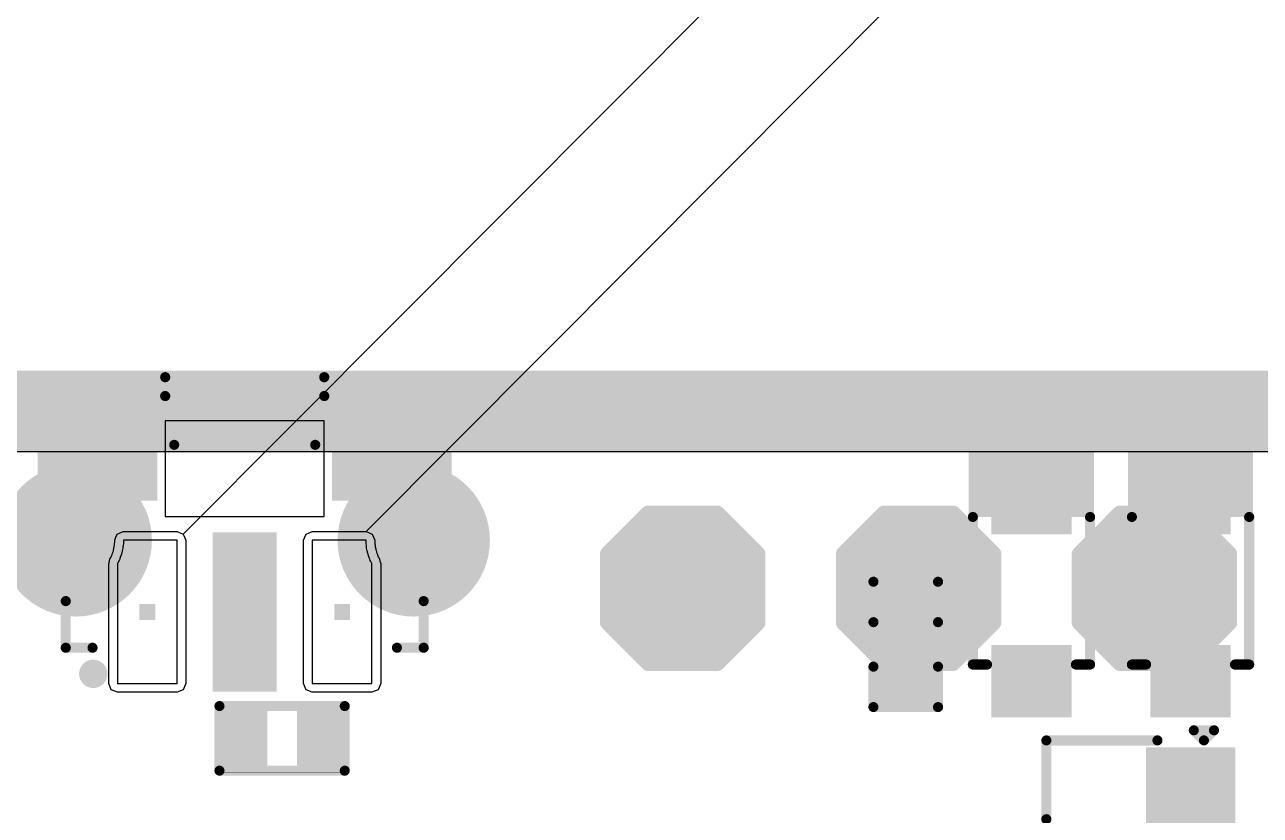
# Model space of a CAD drawing. Header units: inches. Extents: x -5 to 5450, y -4 to 5452.
# Drawn here: x 51.73 to 67.26, y 34.16 to 44.09 of the extents above; entities that cross this region are included whole.
import ezdxf

# ---------------------------------------------------------------- set-up
doc = ezdxf.new("R2010")
doc.units = ezdxf.units.IN
for name, color, linetype in [('Board_outline', 216, 'Continuous'), ('Bottom Layer', 5, 'Continuous'), ('Bottom Overlay', 54, 'Continuous'), ('Bottom Paste', 16, 'Continuous'), ('Bottom Solder', 6, 'Continuous'), ('Ground', 76, 'Continuous'), ('Keep-Out Layer', 6, 'Continuous'), ('Pad Holes', 156, 'Continuous'), ('Power', 16, 'Continuous'), ('Top Layer', 1, 'Continuous'), ('Top Overlay', 2, 'Continuous'), ('Top Paste', 8, 'Continuous'), ('Top Solder', 216, 'Continuous')]:
    doc.layers.add(name, color=color, linetype=linetype)

# ---------------------------------------------------------------- blocks, each defined once
blk = doc.blocks.new('TL3340AF160QG_B_20')
at = {"layer": 'Bottom Layer'}
for points in [[(-1.2, 0.525), (-2.5, 0.525), (-2.5, 1.425), (-1.2, 1.425)], [(1.2, 1.425), (2.5, 1.425), (2.5, 0.525), (1.2, 0.525)], [(-0.3, -0.075), (0.3, -0.075), (0.3, -1.875), (-0.3, -1.875)], [(-1.325, -0.875), (-1.125, -0.875), (-1.125, -1.075), (-1.325, -1.075)], [(-1.325, -0.875), (-1.125, -0.875), (-1.125, -1.075), (-1.325, -1.075)], [(1.125, -0.875), (1.325, -0.875), (1.325, -1.075), (1.125, -1.075)], [(1.125, -0.875), (1.325, -0.875), (1.325, -1.075), (1.125, -1.075)]]:
    blk.add_hatch(color=5, dxfattribs=at).paths.add_polyline_path(points)
at = {"layer": 'Bottom Paste'}
for points in [[(-1.2, 0.525), (-2.5, 0.525), (-2.5, 1.425), (-1.2, 1.425)], [(1.2, 1.425), (2.5, 1.425), (2.5, 0.525), (1.2, 0.525)], [(-0.3, -0.075), (0.3, -0.075), (0.3, -1.875), (-0.3, -1.875)]]:
    blk.add_hatch(color=16, dxfattribs=at).paths.add_polyline_path(points)
at = {"layer": 'Bottom Solder'}
for points in [[(-1.098, 0.423), (-2.602, 0.423), (-2.602, 1.527), (-1.098, 1.527)], [(1.098, 1.527), (2.602, 1.527), (2.602, 0.423), (1.098, 0.423)], [(-0.402, 0.027), (0.402, 0.027), (0.402, -1.977), (-0.402, -1.977)]]:
    blk.add_hatch(color=6, dxfattribs=at).paths.add_polyline_path(points)
h = blk.add_hatch(color=6, dxfattribs=at)
edge = h.paths.add_edge_path()
edge.add_arc((-2.125, -0.075), 0.102, 0, 360)
h = blk.add_hatch(color=6, dxfattribs=at)
edge = h.paths.add_edge_path()
edge.add_arc((2.125, -0.075), 0.102, 0, 360)
at = {"layer": 'Ground'}
h = blk.add_hatch(color=76, dxfattribs=at)
edge = h.paths.add_edge_path()
edge.add_arc((-2.125, -0.075), 0.958, 0, 360)
h = blk.add_hatch(color=76, dxfattribs=at)
edge = h.paths.add_edge_path()
edge.add_arc((2.125, -0.075), 0.958, 0, 360)
at = {"layer": 'Pad Holes'}
h = blk.add_hatch(color=7, dxfattribs=at)
edge = h.paths.add_edge_path()
edge.add_arc((-2.125, -0.075), 0.45, 0, 360)
h = blk.add_hatch(color=7, dxfattribs=at)
edge = h.paths.add_edge_path()
edge.add_arc((2.125, -0.075), 0.45, 0, 360)
at = {"layer": 'Power'}
h = blk.add_hatch(color=16, dxfattribs=at)
edge = h.paths.add_edge_path()
edge.add_arc((-2.125, -0.075), 0.958, 0, 360)
h = blk.add_hatch(color=16, dxfattribs=at)
edge = h.paths.add_edge_path()
edge.add_arc((2.125, -0.075), 0.958, 0, 360)
at = {"layer": 'Top Solder'}
h = blk.add_hatch(color=216, dxfattribs=at)
edge = h.paths.add_edge_path()
edge.add_arc((-2.125, -0.075), 0.102, 0, 360)
h = blk.add_hatch(color=216, dxfattribs=at)
edge = h.paths.add_edge_path()
edge.add_arc((2.125, -0.075), 0.102, 0, 360)
at = {"layer": 'Bottom Layer'}
for p, q in [((-1.53, -0.146), (-1.531, -0.155)), ((-1.529, -0.138), (-1.53, -0.146)), ((-1.53, -0.146), (-1.53, -0.146)), ((-1.526, -0.12), (-1.529, -0.138)), ((-1.525, -0.102), (-1.526, -0.12)), ((-0.85, -0.075), (-1.525, -0.075)), ((-1.525, -0.075), (-1.525, -0.084)), ((-1.525, -0.084), (-1.525, -0.102)), ((-0.85, -1.875), (-0.85, -0.075)), ((1.525, -0.075), (0.85, -0.075)), ((0.85, -0.075), (0.85, -1.875)), ((1.525, -0.084), (1.525, -0.075)), ((1.525, -0.102), (1.525, -0.084)), ((1.526, -0.12), (1.525, -0.102)), ((1.529, -0.138), (1.526, -0.12)), ((1.53, -0.146), (1.529, -0.138)), ((1.531, -0.155), (1.53, -0.146)), ((1.53, -0.146), (1.53, -0.146)), ((-1.572, -0.311), (-1.579, -0.327)), ((-1.569, -0.302), (-1.572, -0.311)), ((-1.565, -0.292), (-1.569, -0.302)), ((-1.557, -0.271), (-1.565, -0.292)), ((-1.551, -0.25), (-1.557, -0.271)), ((-1.545, -0.228), (-1.551, -0.25)), ((-1.543, -0.218), (-1.545, -0.228)), ((-1.54, -0.209), (-1.543, -0.218)), ((-1.536, -0.191), (-1.54, -0.209)), ((-1.533, -0.173), (-1.536, -0.191)), ((-1.531, -0.155), (-1.533, -0.173)), ((1.533, -0.173), (1.531, -0.155)), ((1.536, -0.191), (1.533, -0.173)), ((1.54, -0.209), (1.536, -0.191)), ((1.543, -0.218), (1.54, -0.209)), ((1.545, -0.228), (1.543, -0.218)), ((1.551, -0.25), (1.545, -0.228)), ((1.557, -0.271), (1.551, -0.25)), ((1.565, -0.292), (1.557, -0.271)), ((1.569, -0.302), (1.565, -0.292)), ((1.572, -0.311), (1.569, -0.302)), ((1.579, -0.327), (1.572, -0.311)), ((-1.595, -0.358), (-1.6, -0.365)), ((-1.6, -0.365), (-1.6, -0.375)), ((-1.6, -0.375), (-1.6, -1.875)), ((-1.587, -0.343), (-1.595, -0.358)), ((-1.579, -0.327), (-1.587, -0.343)), ((1.587, -0.343), (1.579, -0.327)), ((1.595, -0.358), (1.587, -0.343)), ((1.6, -0.365), (1.595, -0.358)), ((1.6, -0.375), (1.6, -0.365)), ((1.6, -1.875), (1.6, -0.375)), ((-1.6, -1.875), (-0.85, -1.875)), ((0.85, -1.875), (1.6, -1.875))]:
    blk.add_line(p, q, dxfattribs=at)
at = {"layer": 'Bottom Overlay'}
for points in [[(-1, 1.975, 0.127, 0.127, 0), (1, 1.975, 0.127, 0.127, 0)], [(-1, 1.738, 0.127, 0.127, 0), (-1, 1.975, 0.127, 0.127, 0)], [(1, 1.738, 0.127, 0.127, 0), (1, 1.975, 0.127, 0.127, 0)], [(-0.887, 1.125, 0.127, 0.127, 0), (0.887, 1.125, 0.127, 0.127, 0)], [(-2.25, -1.425, 0.127, 0.127, 0), (-2.25, -0.839, 0.127, 0.127, 0)], [(2.25, -1.425, 0.127, 0.127, 0), (2.25, -0.839, 0.127, 0.127, 0)], [(-2.25, -1.425, 0.127, 0.127, 0), (-1.913, -1.425, 0.127, 0.127, 0)], [(1.913, -1.425, 0.127, 0.127, 0), (2.25, -1.425, 0.127, 0.127, 0)]]:
    blk.add_lwpolyline(points, format="xyseb", dxfattribs=at)
for points in [[(-1.032, 1.975, 0.0635, 0.0635, 1), (-0.968, 1.975, 0.0635, 0.0635, 1)], [(-1.032, 1.975, 0.0635, 0.0635, 1), (-0.968, 1.975, 0.0635, 0.0635, 1)], [(0.968, 1.975, 0.0635, 0.0635, 1), (1.032, 1.975, 0.0635, 0.0635, 1)], [(0.968, 1.975, 0.0635, 0.0635, 1), (1.032, 1.975, 0.0635, 0.0635, 1)], [(-1.032, 1.738, 0.0635, 0.0635, 1), (-0.968, 1.738, 0.0635, 0.0635, 1)], [(0.968, 1.738, 0.0635, 0.0635, 1), (1.032, 1.738, 0.0635, 0.0635, 1)], [(-0.918, 1.125, 0.0635, 0.0635, 1), (-0.855, 1.125, 0.0635, 0.0635, 1)], [(0.855, 1.125, 0.0635, 0.0635, 1), (0.918, 1.125, 0.0635, 0.0635, 1)], [(-2.282, -0.839, 0.0635, 0.0635, 1), (-2.218, -0.839, 0.0635, 0.0635, 1)], [(2.218, -0.839, 0.0635, 0.0635, 1), (2.282, -0.839, 0.0635, 0.0635, 1)], [(-2.282, -1.425, 0.0635, 0.0635, 1), (-2.218, -1.425, 0.0635, 0.0635, 1)], [(-2.282, -1.425, 0.0635, 0.0635, 1), (-2.218, -1.425, 0.0635, 0.0635, 1)], [(-1.945, -1.425, 0.0635, 0.0635, 1), (-1.882, -1.425, 0.0635, 0.0635, 1)], [(1.882, -1.425, 0.0635, 0.0635, 1), (1.945, -1.425, 0.0635, 0.0635, 1)], [(2.218, -1.425, 0.0635, 0.0635, 1), (2.282, -1.425, 0.0635, 0.0635, 1)], [(2.218, -1.425, 0.0635, 0.0635, 1), (2.282, -1.425, 0.0635, 0.0635, 1)], [(-1.854, -1.753, 0.254, 0.254, 1), (-1.956, -1.753, 0.254, 0.254, 1)], [(-2.019, -1.753, 0.127, 0.127, 1), (-1.892, -1.753, 0.127, 0.127, 1)], [(-1.918, -1.753, 0.127, 0.127, 1), (-1.791, -1.753, 0.127, 0.127, 1)]]:
    blk.add_lwpolyline(points, format="xyseb", close=True, dxfattribs=at)
at = {"layer": 'Bottom Solder'}
for p, q in [((-0.772, 0.003), (5395.378, 5414.549)), ((1.526, 0.035), (5395.378, 5414.549)), ((-1.619, -0.037), (-1.604, 0.001)), ((-1.604, 0.001), (-1.603, 0.002)), ((-1.603, 0.003), (-1.565, 0.019)), ((-1.603, 0.002), (-1.603, 0.003)), ((-1.565, 0.019), (-1.527, 0.035)), ((-1.527, 0.035), (-1.526, 0.035)), ((-1.526, 0.035), (-1.525, 0.035)), ((-1.525, 0.035), (-0.85, 0.035)), ((-0.85, 0.035), (-0.772, 0.003)), ((-0.772, 0.003), (-0.74, -0.075)), ((0.74, -0.075), (0.772, 0.003)), ((0.772, 0.003), (0.85, 0.035)), ((0.85, 0.035), (1.525, 0.035)), ((1.525, 0.035), (1.526, 0.035)), ((1.526, 0.035), (1.527, 0.035)), ((1.527, 0.035), (1.565, 0.018)), ((1.565, 0.018), (1.603, 0.003)), ((1.603, 0.003), (1.603, 0.002)), ((1.603, 0.002), (1.604, 0.001)), ((1.604, 0.001), (1.619, -0.037)), ((-1.642, -0.157), (-1.64, -0.143)), ((-1.64, -0.143), (-1.639, -0.136)), ((-1.639, -0.129), (-1.637, -0.123)), ((-1.638, -0.133), (-1.639, -0.129)), ((-1.639, -0.136), (-1.638, -0.133)), ((-1.637, -0.123), (-1.636, -0.11)), ((-1.636, -0.11), (-1.635, -0.097)), ((-1.635, -0.075), (-1.619, -0.037)), ((-1.635, -0.076), (-1.635, -0.075)), ((-1.635, -0.077), (-1.635, -0.076)), ((-1.635, -0.084), (-1.635, -0.077)), ((-1.635, -0.097), (-1.635, -0.084)), ((-0.74, -0.075), (-0.74, -1.875)), ((0.74, -1.875), (0.74, -0.075)), ((1.619, -0.037), (1.635, -0.075)), ((1.635, -0.075), (1.635, -0.076)), ((1.635, -0.076), (1.635, -0.077)), ((1.635, -0.077), (1.635, -0.084)), ((1.635, -0.084), (1.635, -0.097)), ((1.635, -0.097), (1.636, -0.11)), ((1.636, -0.11), (1.637, -0.123)), ((1.637, -0.123), (1.639, -0.129)), ((1.639, -0.129), (1.638, -0.133)), ((1.638, -0.133), (1.639, -0.136)), ((1.639, -0.136), (1.64, -0.143)), ((1.64, -0.143), (1.642, -0.157)), ((-1.699, -0.338), (-1.694, -0.309)), ((-1.694, -0.309), (-1.691, -0.303)), ((-1.691, -0.303), (-1.685, -0.292)), ((-1.685, -0.292), (-1.68, -0.281)), ((-1.68, -0.281), (-1.675, -0.27)), ((-1.675, -0.27), (-1.672, -0.264)), ((-1.672, -0.264), (-1.671, -0.262)), ((-1.671, -0.26), (-1.668, -0.252)), ((-1.671, -0.262), (-1.671, -0.26)), ((-1.668, -0.252), (-1.661, -0.235)), ((-1.661, -0.235), (-1.656, -0.22)), ((-1.656, -0.22), (-1.652, -0.203)), ((-1.652, -0.203), (-1.65, -0.194)), ((-1.65, -0.194), (-1.648, -0.192)), ((-1.649, -0.189), (-1.647, -0.182)), ((-1.648, -0.192), (-1.649, -0.189)), ((-1.647, -0.182), (-1.644, -0.169)), ((-1.644, -0.169), (-1.642, -0.157)), ((1.642, -0.157), (1.644, -0.169)), ((1.644, -0.169), (1.647, -0.182)), ((1.647, -0.182), (1.649, -0.189)), ((1.649, -0.189), (1.648, -0.192)), ((1.648, -0.192), (1.65, -0.194)), ((1.65, -0.194), (1.652, -0.203)), ((1.652, -0.203), (1.656, -0.22)), ((1.656, -0.22), (1.661, -0.235)), ((1.661, -0.235), (1.668, -0.252)), ((1.668, -0.252), (1.671, -0.26)), ((1.671, -0.26), (1.671, -0.262)), ((1.671, -0.262), (1.672, -0.264)), ((1.672, -0.264), (1.675, -0.27)), ((1.675, -0.27), (1.679, -0.281)), ((1.679, -0.281), (1.685, -0.292)), ((1.685, -0.292), (1.691, -0.303)), ((1.691, -0.303), (1.694, -0.309)), ((1.694, -0.309), (1.699, -0.338)), ((-1.71, -0.366), (-1.699, -0.338)), ((-1.71, -0.375), (-1.71, -0.366)), ((-1.71, -1.875), (-1.71, -0.375)), ((1.699, -0.338), (1.71, -0.366)), ((1.71, -0.366), (1.71, -0.375)), ((1.71, -0.375), (1.71, -1.875)), ((-1.678, -1.953), (-1.71, -1.875)), ((-1.6, -1.985), (-1.678, -1.953)), ((-0.85, -1.985), (-1.6, -1.985)), ((-0.772, -1.953), (-0.85, -1.985)), ((-0.74, -1.875), (-0.772, -1.953)), ((0.772, -1.953), (0.74, -1.875)), ((0.85, -1.985), (0.772, -1.953)), ((1.6, -1.985), (0.85, -1.985)), ((1.678, -1.953), (1.6, -1.985)), ((1.71, -1.875), (1.678, -1.953))]:
    blk.add_line(p, q, dxfattribs=at)
at = {"layer": 'Keep-Out Layer'}
for p, q in [((1, 1.425), (-1, 1.425)), ((-1, 1.425), (-1, 0.225)), ((1, 0.225), (1, 1.425)), ((-1, 0.225), (1, 0.225))]:
    blk.add_line(p, q, dxfattribs=at)
blk = doc.blocks.new('R___0402_B_62')
at = {"layer": 'Bottom Layer'}
for points in [[(-0.241, 0.318), (-0.241, -0.318), (-0.699, -0.318), (-0.699, 0.318)], [(0.699, 0.318), (0.699, -0.318), (0.241, -0.318), (0.241, 0.318)]]:
    blk.add_hatch(color=5, dxfattribs=at).paths.add_polyline_path(points)
at = {"layer": 'Bottom Paste'}
for points in [[(-0.241, 0.318), (-0.241, -0.318), (-0.699, -0.318), (-0.699, 0.318)], [(0.699, 0.318), (0.699, -0.318), (0.241, -0.318), (0.241, 0.318)]]:
    blk.add_hatch(color=16, dxfattribs=at).paths.add_polyline_path(points)
at = {"layer": 'Bottom Solder'}
for points in [[(-0.186, 0.373), (-0.186, -0.373), (-0.754, -0.373), (-0.754, 0.373)], [(0.754, 0.373), (0.754, -0.373), (0.186, -0.373), (0.186, 0.373)]]:
    blk.add_hatch(color=6, dxfattribs=at).paths.add_polyline_path(points)
at = {"layer": 'Bottom Overlay'}
for points in [[(0.787, 0.406, 0.127, 0.127, 0), (-0.787, 0.406, 0.127, 0.127, 0)], [(-0.787, 0.406, 0.127, 0.127, 0), (-0.787, -0.406, 0.127, 0.127, 0)], [(0.787, 0.406, 0.127, 0.127, 0), (0.787, -0.406, 0.127, 0.127, 0)], [(0.813, 0.432, 0.00323, 0.00323, 0), (-0.813, 0.432, 0.00323, 0.00323, 0)], [(0.787, -0.406, 0.127, 0.127, 0), (-0.787, -0.406, 0.127, 0.127, 0)]]:
    blk.add_lwpolyline(points, format="xyseb", dxfattribs=at)
for points in [[(-0.819, 0.406, 0.0635, 0.0635, 1), (-0.756, 0.406, 0.0635, 0.0635, 1)], [(-0.819, 0.406, 0.0635, 0.0635, 1), (-0.756, 0.406, 0.0635, 0.0635, 1)], [(0.756, 0.406, 0.0635, 0.0635, 1), (0.819, 0.406, 0.0635, 0.0635, 1)], [(0.756, 0.406, 0.0635, 0.0635, 1), (0.819, 0.406, 0.0635, 0.0635, 1)], [(-0.814, 0.432, 0.00161, 0.00161, 1), (-0.812, 0.432, 0.00161, 0.00161, 1)], [(0.812, 0.432, 0.00161, 0.00161, 1), (0.814, 0.432, 0.00161, 0.00161, 1)], [(-0.819, -0.406, 0.0635, 0.0635, 1), (-0.756, -0.406, 0.0635, 0.0635, 1)], [(-0.819, -0.406, 0.0635, 0.0635, 1), (-0.756, -0.406, 0.0635, 0.0635, 1)], [(0.756, -0.406, 0.0635, 0.0635, 1), (0.819, -0.406, 0.0635, 0.0635, 1)], [(0.756, -0.406, 0.0635, 0.0635, 1), (0.819, -0.406, 0.0635, 0.0635, 1)]]:
    blk.add_lwpolyline(points, format="xyseb", close=True, dxfattribs=at)
blk = doc.blocks.new('SOT_23_B_98')
at = {"layer": 'Bottom Layer'}
for points in [[(-1.36, 1.46), (-0.54, 1.46), (-0.54, 0.54), (-1.36, 0.54)], [(0.54, 1.46), (1.36, 1.46), (1.36, 0.54), (0.54, 0.54)], [(-0.41, -0.54), (0.41, -0.54), (0.41, -1.46), (-0.41, -1.46)]]:
    blk.add_hatch(color=5, dxfattribs=at).paths.add_polyline_path(points)
at = {"layer": 'Bottom Paste'}
for points in [[(-1.36, 1.46), (-0.54, 1.46), (-0.54, 0.54), (-1.36, 0.54)], [(0.54, 1.46), (1.36, 1.46), (1.36, 0.54), (0.54, 0.54)], [(-0.41, -0.54), (0.41, -0.54), (0.41, -1.46), (-0.41, -1.46)]]:
    blk.add_hatch(color=16, dxfattribs=at).paths.add_polyline_path(points)
at = {"layer": 'Bottom Solder'}
for points in [[(-1.462, 1.562), (-0.438, 1.562), (-0.438, 0.438), (-1.462, 0.438)], [(0.438, 1.562), (1.462, 1.562), (1.462, 0.438), (0.438, 0.438)], [(-0.512, -0.438), (0.512, -0.438), (0.512, -1.562), (-0.512, -1.562)]]:
    blk.add_hatch(color=6, dxfattribs=at).paths.add_polyline_path(points)
at = {"layer": 'Bottom Overlay'}
for points in [[(-1.549, 1.168, 0.127, 0.127, 0), (-1.676, 1.295, 0.127, 0.127, 0)], [(-1.676, 1.041, 0.127, 0.127, 0), (-1.676, 1.295, 0.127, 0.127, 0)], [(-1.676, 1.041, 0.127, 0.127, 0), (-1.549, 1.168, 0.127, 0.127, 0)], [(0.33, 0.787, 0.127, 0.127, 0), (-0.33, 0.787, 0.127, 0.127, 0)], [(-1.549, -0.813, 0.127, 0.127, 0), (-1.549, 0.584, 0.127, 0.127, 0)], [(1.549, -0.813, 0.127, 0.127, 0), (1.549, 0.584, 0.127, 0.127, 0)], [(-0.559, -0.813, 0.127, 0.127, 0), (-1.549, -0.813, 0.127, 0.127, 0)], [(1.549, -0.813, 0.127, 0.127, 0), (0.559, -0.813, 0.127, 0.127, 0)]]:
    blk.add_lwpolyline(points, format="xyseb", dxfattribs=at)
for points in [[(-1.708, 1.295, 0.0635, 0.0635, 1), (-1.645, 1.295, 0.0635, 0.0635, 1)], [(-1.708, 1.295, 0.0635, 0.0635, 1), (-1.645, 1.295, 0.0635, 0.0635, 1)], [(-1.708, 1.041, 0.0635, 0.0635, 1), (-1.645, 1.041, 0.0635, 0.0635, 1)], [(-1.708, 1.041, 0.0635, 0.0635, 1), (-1.645, 1.041, 0.0635, 0.0635, 1)], [(-1.581, 1.168, 0.0635, 0.0635, 1), (-1.518, 1.168, 0.0635, 0.0635, 1)], [(-1.581, 1.168, 0.0635, 0.0635, 1), (-1.518, 1.168, 0.0635, 0.0635, 1)], [(-0.362, 0.787, 0.0635, 0.0635, 1), (-0.298, 0.787, 0.0635, 0.0635, 1)], [(0.298, 0.787, 0.0635, 0.0635, 1), (0.362, 0.787, 0.0635, 0.0635, 1)], [(-1.581, 0.584, 0.0635, 0.0635, 1), (-1.518, 0.584, 0.0635, 0.0635, 1)], [(1.518, 0.584, 0.0635, 0.0635, 1), (1.581, 0.584, 0.0635, 0.0635, 1)], [(-1.581, -0.813, 0.0635, 0.0635, 1), (-1.518, -0.813, 0.0635, 0.0635, 1)], [(-1.581, -0.813, 0.0635, 0.0635, 1), (-1.518, -0.813, 0.0635, 0.0635, 1)], [(-0.591, -0.813, 0.0635, 0.0635, 1), (-0.527, -0.813, 0.0635, 0.0635, 1)], [(0.527, -0.813, 0.0635, 0.0635, 1), (0.591, -0.813, 0.0635, 0.0635, 1)], [(1.518, -0.813, 0.0635, 0.0635, 1), (1.581, -0.813, 0.0635, 0.0635, 1)], [(1.518, -0.813, 0.0635, 0.0635, 1), (1.581, -0.813, 0.0635, 0.0635, 1)]]:
    blk.add_lwpolyline(points, format="xyseb", close=True, dxfattribs=at)
blk = doc.blocks.new('T__________132')
at = {"layer": 'Top Layer'}
blk.add_hatch(color=1, dxfattribs=at).paths.add_polyline_path([(0.381, 0.762), (-0.381, 0.762), (-0.762, 0.381), (-0.762, -0.381), (-0.381, -0.762), (0.381, -0.762), (0.762, -0.381), (0.762, 0.381)])
at = {"layer": 'Top Paste'}
blk.add_hatch(color=8, dxfattribs=at).paths.add_polyline_path([(0.381, 0.762), (-0.381, 0.762), (-0.762, 0.381), (-0.762, -0.381), (-0.381, -0.762), (0.381, -0.762), (0.762, -0.381), (0.762, 0.381)])
at = {"layer": 'Top Solder'}
blk.add_hatch(color=216, dxfattribs=at).paths.add_polyline_path([(0.432, 0.864), (-0.432, 0.864), (-0.864, 0.432), (-0.864, -0.432), (-0.432, -0.864), (0.432, -0.864), (0.864, -0.432), (0.864, 0.432)])
at = {"layer": 'Top Overlay'}
for points in [[(-0.432, 0.94, 0.2, 0.2, 0), (-0.94, 0.432, 0.2, 0.2, 0)], [(0.432, 0.94, 0.2, 0.2, 0), (-0.432, 0.94, 0.2, 0.2, 0)], [(0.94, 0.432, 0.2, 0.2, 0), (0.432, 0.94, 0.2, 0.2, 0)], [(-0.94, 0.432, 0.2, 0.2, 0), (-0.94, -0.432, 0.2, 0.2, 0)], [(0.94, 0.432, 0.2, 0.2, 0), (0.94, -0.432, 0.2, 0.2, 0)], [(-0.432, -0.94, 0.2, 0.2, 0), (-0.94, -0.432, 0.2, 0.2, 0)], [(0.94, -0.432, 0.2, 0.2, 0), (0.432, -0.94, 0.2, 0.2, 0)], [(0.432, -0.94, 0.2, 0.2, 0), (-0.432, -0.94, 0.2, 0.2, 0)]]:
    blk.add_lwpolyline(points, format="xyseb", dxfattribs=at)
for points in [[(-0.482, 0.94, 0.1, 0.1, 1), (-0.382, 0.94, 0.1, 0.1, 1)], [(-0.482, 0.94, 0.1, 0.1, 1), (-0.382, 0.94, 0.1, 0.1, 1)], [(0.382, 0.94, 0.1, 0.1, 1), (0.482, 0.94, 0.1, 0.1, 1)], [(0.382, 0.94, 0.1, 0.1, 1), (0.482, 0.94, 0.1, 0.1, 1)], [(-0.99, 0.432, 0.1, 0.1, 1), (-0.89, 0.432, 0.1, 0.1, 1)], [(-0.99, 0.432, 0.1, 0.1, 1), (-0.89, 0.432, 0.1, 0.1, 1)], [(0.89, 0.432, 0.1, 0.1, 1), (0.99, 0.432, 0.1, 0.1, 1)], [(0.89, 0.432, 0.1, 0.1, 1), (0.99, 0.432, 0.1, 0.1, 1)], [(-0.99, -0.432, 0.1, 0.1, 1), (-0.89, -0.432, 0.1, 0.1, 1)], [(-0.99, -0.432, 0.1, 0.1, 1), (-0.89, -0.432, 0.1, 0.1, 1)], [(0.89, -0.432, 0.1, 0.1, 1), (0.99, -0.432, 0.1, 0.1, 1)], [(0.89, -0.432, 0.1, 0.1, 1), (0.99, -0.432, 0.1, 0.1, 1)], [(-0.482, -0.94, 0.1, 0.1, 1), (-0.382, -0.94, 0.1, 0.1, 1)], [(-0.482, -0.94, 0.1, 0.1, 1), (-0.382, -0.94, 0.1, 0.1, 1)], [(0.382, -0.94, 0.1, 0.1, 1), (0.482, -0.94, 0.1, 0.1, 1)], [(0.382, -0.94, 0.1, 0.1, 1), (0.482, -0.94, 0.1, 0.1, 1)]]:
    blk.add_lwpolyline(points, format="xyseb", close=True, dxfattribs=at)
blk = doc.blocks.new('T__________135')
at = {"layer": 'Top Layer'}
blk.add_hatch(color=1, dxfattribs=at).paths.add_polyline_path([(0.381, 0.762), (-0.381, 0.762), (-0.762, 0.381), (-0.762, -0.381), (-0.381, -0.762), (0.381, -0.762), (0.762, -0.381), (0.762, 0.381)])
at = {"layer": 'Top Paste'}
blk.add_hatch(color=8, dxfattribs=at).paths.add_polyline_path([(0.381, 0.762), (-0.381, 0.762), (-0.762, 0.381), (-0.762, -0.381), (-0.381, -0.762), (0.381, -0.762), (0.762, -0.381), (0.762, 0.381)])
at = {"layer": 'Top Solder'}
blk.add_hatch(color=216, dxfattribs=at).paths.add_polyline_path([(0.432, 0.864), (-0.432, 0.864), (-0.864, 0.432), (-0.864, -0.432), (-0.432, -0.864), (0.432, -0.864), (0.864, -0.432), (0.864, 0.432)])
at = {"layer": 'Top Overlay'}
for points in [[(-0.432, 0.94, 0.2, 0.2, 0), (-0.94, 0.432, 0.2, 0.2, 0)], [(0.432, 0.94, 0.2, 0.2, 0), (-0.432, 0.94, 0.2, 0.2, 0)], [(0.94, 0.432, 0.2, 0.2, 0), (0.432, 0.94, 0.2, 0.2, 0)], [(-0.94, 0.432, 0.2, 0.2, 0), (-0.94, -0.432, 0.2, 0.2, 0)], [(0.94, 0.432, 0.2, 0.2, 0), (0.94, -0.432, 0.2, 0.2, 0)], [(-0.432, -0.94, 0.2, 0.2, 0), (-0.94, -0.432, 0.2, 0.2, 0)], [(0.94, -0.432, 0.2, 0.2, 0), (0.432, -0.94, 0.2, 0.2, 0)], [(0.432, -0.94, 0.2, 0.2, 0), (-0.432, -0.94, 0.2, 0.2, 0)]]:
    blk.add_lwpolyline(points, format="xyseb", dxfattribs=at)
for points in [[(-0.482, 0.94, 0.1, 0.1, 1), (-0.382, 0.94, 0.1, 0.1, 1)], [(-0.482, 0.94, 0.1, 0.1, 1), (-0.382, 0.94, 0.1, 0.1, 1)], [(0.382, 0.94, 0.1, 0.1, 1), (0.482, 0.94, 0.1, 0.1, 1)], [(0.382, 0.94, 0.1, 0.1, 1), (0.482, 0.94, 0.1, 0.1, 1)], [(-0.99, 0.432, 0.1, 0.1, 1), (-0.89, 0.432, 0.1, 0.1, 1)], [(-0.99, 0.432, 0.1, 0.1, 1), (-0.89, 0.432, 0.1, 0.1, 1)], [(0.89, 0.432, 0.1, 0.1, 1), (0.99, 0.432, 0.1, 0.1, 1)], [(0.89, 0.432, 0.1, 0.1, 1), (0.99, 0.432, 0.1, 0.1, 1)], [(-0.99, -0.432, 0.1, 0.1, 1), (-0.89, -0.432, 0.1, 0.1, 1)], [(-0.99, -0.432, 0.1, 0.1, 1), (-0.89, -0.432, 0.1, 0.1, 1)], [(0.89, -0.432, 0.1, 0.1, 1), (0.99, -0.432, 0.1, 0.1, 1)], [(0.89, -0.432, 0.1, 0.1, 1), (0.99, -0.432, 0.1, 0.1, 1)], [(-0.482, -0.94, 0.1, 0.1, 1), (-0.382, -0.94, 0.1, 0.1, 1)], [(-0.482, -0.94, 0.1, 0.1, 1), (-0.382, -0.94, 0.1, 0.1, 1)], [(0.382, -0.94, 0.1, 0.1, 1), (0.482, -0.94, 0.1, 0.1, 1)], [(0.382, -0.94, 0.1, 0.1, 1), (0.482, -0.94, 0.1, 0.1, 1)]]:
    blk.add_lwpolyline(points, format="xyseb", close=True, dxfattribs=at)
blk = doc.blocks.new('T__________139')
at = {"layer": 'Top Layer'}
blk.add_hatch(color=1, dxfattribs=at).paths.add_polyline_path([(0.381, 0.762), (-0.381, 0.762), (-0.762, 0.381), (-0.762, -0.381), (-0.381, -0.762), (0.381, -0.762), (0.762, -0.381), (0.762, 0.381)])
at = {"layer": 'Top Paste'}
blk.add_hatch(color=8, dxfattribs=at).paths.add_polyline_path([(0.381, 0.762), (-0.381, 0.762), (-0.762, 0.381), (-0.762, -0.381), (-0.381, -0.762), (0.381, -0.762), (0.762, -0.381), (0.762, 0.381)])
at = {"layer": 'Top Solder'}
blk.add_hatch(color=216, dxfattribs=at).paths.add_polyline_path([(0.432, 0.864), (-0.432, 0.864), (-0.864, 0.432), (-0.864, -0.432), (-0.432, -0.864), (0.432, -0.864), (0.864, -0.432), (0.864, 0.432)])
at = {"layer": 'Top Overlay'}
for points in [[(-0.432, 0.94, 0.2, 0.2, 0), (-0.94, 0.432, 0.2, 0.2, 0)], [(0.432, 0.94, 0.2, 0.2, 0), (-0.432, 0.94, 0.2, 0.2, 0)], [(0.94, 0.432, 0.2, 0.2, 0), (0.432, 0.94, 0.2, 0.2, 0)], [(-0.94, 0.432, 0.2, 0.2, 0), (-0.94, -0.432, 0.2, 0.2, 0)], [(0.94, 0.432, 0.2, 0.2, 0), (0.94, -0.432, 0.2, 0.2, 0)], [(-0.432, -0.94, 0.2, 0.2, 0), (-0.94, -0.432, 0.2, 0.2, 0)], [(0.94, -0.432, 0.2, 0.2, 0), (0.432, -0.94, 0.2, 0.2, 0)], [(0.432, -0.94, 0.2, 0.2, 0), (-0.432, -0.94, 0.2, 0.2, 0)]]:
    blk.add_lwpolyline(points, format="xyseb", dxfattribs=at)
for points in [[(-0.482, 0.94, 0.1, 0.1, 1), (-0.382, 0.94, 0.1, 0.1, 1)], [(-0.482, 0.94, 0.1, 0.1, 1), (-0.382, 0.94, 0.1, 0.1, 1)], [(0.382, 0.94, 0.1, 0.1, 1), (0.482, 0.94, 0.1, 0.1, 1)], [(0.382, 0.94, 0.1, 0.1, 1), (0.482, 0.94, 0.1, 0.1, 1)], [(-0.99, 0.432, 0.1, 0.1, 1), (-0.89, 0.432, 0.1, 0.1, 1)], [(-0.99, 0.432, 0.1, 0.1, 1), (-0.89, 0.432, 0.1, 0.1, 1)], [(0.89, 0.432, 0.1, 0.1, 1), (0.99, 0.432, 0.1, 0.1, 1)], [(0.89, 0.432, 0.1, 0.1, 1), (0.99, 0.432, 0.1, 0.1, 1)], [(-0.99, -0.432, 0.1, 0.1, 1), (-0.89, -0.432, 0.1, 0.1, 1)], [(-0.99, -0.432, 0.1, 0.1, 1), (-0.89, -0.432, 0.1, 0.1, 1)], [(0.89, -0.432, 0.1, 0.1, 1), (0.99, -0.432, 0.1, 0.1, 1)], [(0.89, -0.432, 0.1, 0.1, 1), (0.99, -0.432, 0.1, 0.1, 1)], [(-0.482, -0.94, 0.1, 0.1, 1), (-0.382, -0.94, 0.1, 0.1, 1)], [(-0.482, -0.94, 0.1, 0.1, 1), (-0.382, -0.94, 0.1, 0.1, 1)], [(0.382, -0.94, 0.1, 0.1, 1), (0.482, -0.94, 0.1, 0.1, 1)], [(0.382, -0.94, 0.1, 0.1, 1), (0.482, -0.94, 0.1, 0.1, 1)]]:
    blk.add_lwpolyline(points, format="xyseb", close=True, dxfattribs=at)
blk = doc.blocks.new('SOD_323_B_171')
at = {"layer": 'Bottom Layer'}
for points in [[(-0.75, -0.45), (-1.55, -0.45), (-1.55, 0.45), (-0.75, 0.45)], [(1.55, -0.45), (0.75, -0.45), (0.75, 0.45), (1.55, 0.45)]]:
    blk.add_hatch(color=5, dxfattribs=at).paths.add_polyline_path(points)
at = {"layer": 'Bottom Overlay'}
for points in [[(-2.007, 0.482), (-0.914, 0.482), (-0.914, 0.787), (-2.007, 0.787)], [(-2.007, -0.509), (-1.575, -0.509), (-1.575, 0.507), (-2.007, 0.507)], [(-2.007, -0.788), (-0.914, -0.788), (-0.914, -0.483), (-2.007, -0.483)]]:
    blk.add_hatch(color=54, dxfattribs=at).paths.add_polyline_path(points)
at = {"layer": 'Bottom Paste'}
for points in [[(-0.75, -0.45), (-1.55, -0.45), (-1.55, 0.45), (-0.75, 0.45)], [(1.55, -0.45), (0.75, -0.45), (0.75, 0.45), (1.55, 0.45)]]:
    blk.add_hatch(color=16, dxfattribs=at).paths.add_polyline_path(points)
at = {"layer": 'Bottom Solder'}
for points in [[(-0.695, -0.505), (-1.605, -0.505), (-1.605, 0.505), (-0.695, 0.505)], [(1.605, -0.505), (0.695, -0.505), (0.695, 0.505), (1.605, 0.505)]]:
    blk.add_hatch(color=6, dxfattribs=at).paths.add_polyline_path(points)
at = {"layer": 'Bottom Overlay'}
for points in [[(0.94, 0.737, 0.127, 0.127, 0), (-0.914, 0.737, 0.127, 0.127, 0)], [(0.94, 0.559, 0.127, 0.127, 0), (0.94, 0.737, 0.127, 0.127, 0)], [(0.94, -0.737, 0.127, 0.127, 0), (0.94, -0.559, 0.127, 0.127, 0)], [(0.94, -0.737, 0.127, 0.127, 0), (-0.914, -0.737, 0.127, 0.127, 0)]]:
    blk.add_lwpolyline(points, format="xyseb", dxfattribs=at)
for points in [[(-0.946, 0.737, 0.0635, 0.0635, 1), (-0.883, 0.737, 0.0635, 0.0635, 1)], [(0.908, 0.737, 0.0635, 0.0635, 1), (0.972, 0.737, 0.0635, 0.0635, 1)], [(0.908, 0.737, 0.0635, 0.0635, 1), (0.972, 0.737, 0.0635, 0.0635, 1)], [(0.908, 0.559, 0.0635, 0.0635, 1), (0.972, 0.559, 0.0635, 0.0635, 1)], [(0.908, -0.559, 0.0635, 0.0635, 1), (0.972, -0.559, 0.0635, 0.0635, 1)], [(-0.946, -0.737, 0.0635, 0.0635, 1), (-0.883, -0.737, 0.0635, 0.0635, 1)], [(0.908, -0.737, 0.0635, 0.0635, 1), (0.972, -0.737, 0.0635, 0.0635, 1)], [(0.908, -0.737, 0.0635, 0.0635, 1), (0.972, -0.737, 0.0635, 0.0635, 1)]]:
    blk.add_lwpolyline(points, format="xyseb", close=True, dxfattribs=at)
blk = doc.blocks.new('SOD_323_B_172')
at = {"layer": 'Bottom Layer'}
for points in [[(-0.75, -0.45), (-1.55, -0.45), (-1.55, 0.45), (-0.75, 0.45)], [(1.55, -0.45), (0.75, -0.45), (0.75, 0.45), (1.55, 0.45)]]:
    blk.add_hatch(color=5, dxfattribs=at).paths.add_polyline_path(points)
at = {"layer": 'Bottom Overlay'}
for points in [[(-2.007, 0.482), (-0.914, 0.482), (-0.914, 0.787), (-2.007, 0.787)], [(-2.007, -0.509), (-1.575, -0.509), (-1.575, 0.507), (-2.007, 0.507)], [(-2.007, -0.788), (-0.914, -0.788), (-0.914, -0.483), (-2.007, -0.483)]]:
    blk.add_hatch(color=54, dxfattribs=at).paths.add_polyline_path(points)
at = {"layer": 'Bottom Paste'}
for points in [[(-0.75, -0.45), (-1.55, -0.45), (-1.55, 0.45), (-0.75, 0.45)], [(1.55, -0.45), (0.75, -0.45), (0.75, 0.45), (1.55, 0.45)]]:
    blk.add_hatch(color=16, dxfattribs=at).paths.add_polyline_path(points)
at = {"layer": 'Bottom Solder'}
for points in [[(-0.695, -0.505), (-1.605, -0.505), (-1.605, 0.505), (-0.695, 0.505)], [(1.605, -0.505), (0.695, -0.505), (0.695, 0.505), (1.605, 0.505)]]:
    blk.add_hatch(color=6, dxfattribs=at).paths.add_polyline_path(points)
at = {"layer": 'Bottom Overlay'}
for points in [[(0.94, 0.737, 0.127, 0.127, 0), (-0.914, 0.737, 0.127, 0.127, 0)], [(0.94, 0.559, 0.127, 0.127, 0), (0.94, 0.737, 0.127, 0.127, 0)], [(0.94, -0.737, 0.127, 0.127, 0), (0.94, -0.559, 0.127, 0.127, 0)], [(0.94, -0.737, 0.127, 0.127, 0), (-0.914, -0.737, 0.127, 0.127, 0)]]:
    blk.add_lwpolyline(points, format="xyseb", dxfattribs=at)
for points in [[(-0.946, 0.737, 0.0635, 0.0635, 1), (-0.883, 0.737, 0.0635, 0.0635, 1)], [(0.908, 0.737, 0.0635, 0.0635, 1), (0.972, 0.737, 0.0635, 0.0635, 1)], [(0.908, 0.737, 0.0635, 0.0635, 1), (0.972, 0.737, 0.0635, 0.0635, 1)], [(0.908, 0.559, 0.0635, 0.0635, 1), (0.972, 0.559, 0.0635, 0.0635, 1)], [(0.908, -0.559, 0.0635, 0.0635, 1), (0.972, -0.559, 0.0635, 0.0635, 1)], [(-0.946, -0.737, 0.0635, 0.0635, 1), (-0.883, -0.737, 0.0635, 0.0635, 1)], [(0.908, -0.737, 0.0635, 0.0635, 1), (0.972, -0.737, 0.0635, 0.0635, 1)], [(0.908, -0.737, 0.0635, 0.0635, 1), (0.972, -0.737, 0.0635, 0.0635, 1)]]:
    blk.add_lwpolyline(points, format="xyseb", close=True, dxfattribs=at)
blk = doc.blocks.new('____0402_B_225')
at = {"layer": 'Bottom Layer'}
for points in [[(-0.241, 0.318), (-0.241, -0.318), (-0.699, -0.318), (-0.699, 0.318)], [(0.699, 0.318), (0.699, -0.318), (0.241, -0.318), (0.241, 0.318)]]:
    blk.add_hatch(color=5, dxfattribs=at).paths.add_polyline_path(points)
at = {"layer": 'Bottom Paste'}
for points in [[(-0.241, 0.318), (-0.241, -0.318), (-0.699, -0.318), (-0.699, 0.318)], [(0.699, 0.318), (0.699, -0.318), (0.241, -0.318), (0.241, 0.318)]]:
    blk.add_hatch(color=16, dxfattribs=at).paths.add_polyline_path(points)
at = {"layer": 'Bottom Solder'}
for points in [[(-0.181, 0.377), (-0.181, -0.377), (-0.758, -0.377), (-0.758, 0.377)], [(0.758, 0.377), (0.758, -0.377), (0.181, -0.377), (0.181, 0.377)]]:
    blk.add_hatch(color=6, dxfattribs=at).paths.add_polyline_path(points)
at = {"layer": 'Bottom Overlay'}
for points in [[(-0.787, 0.406, 0.127, 0.127, 0), (-0.279, 0.406, 0.127, 0.127, 0)], [(-0.787, 0.406, 0.127, 0.127, 0), (-0.787, -0.406, 0.127, 0.127, 0)], [(0.279, 0.406, 0.127, 0.127, 0), (0.787, 0.406, 0.127, 0.127, 0)], [(0.787, 0.406, 0.127, 0.127, 0), (0.787, -0.406, 0.127, 0.127, 0)], [(-0.787, -0.406, 0.127, 0.127, 0), (-0.279, -0.406, 0.127, 0.127, 0)], [(0.279, -0.406, 0.127, 0.127, 0), (0.787, -0.406, 0.127, 0.127, 0)]]:
    blk.add_lwpolyline(points, format="xyseb", dxfattribs=at)
for points in [[(-0.819, 0.406, 0.0635, 0.0635, 1), (-0.756, 0.406, 0.0635, 0.0635, 1)], [(-0.819, 0.406, 0.0635, 0.0635, 1), (-0.756, 0.406, 0.0635, 0.0635, 1)], [(-0.311, 0.406, 0.0635, 0.0635, 1), (-0.248, 0.406, 0.0635, 0.0635, 1)], [(0.248, 0.406, 0.0635, 0.0635, 1), (0.311, 0.406, 0.0635, 0.0635, 1)], [(0.756, 0.406, 0.0635, 0.0635, 1), (0.819, 0.406, 0.0635, 0.0635, 1)], [(0.756, 0.406, 0.0635, 0.0635, 1), (0.819, 0.406, 0.0635, 0.0635, 1)], [(-0.819, -0.406, 0.0635, 0.0635, 1), (-0.756, -0.406, 0.0635, 0.0635, 1)], [(-0.819, -0.406, 0.0635, 0.0635, 1), (-0.756, -0.406, 0.0635, 0.0635, 1)], [(-0.311, -0.406, 0.0635, 0.0635, 1), (-0.248, -0.406, 0.0635, 0.0635, 1)], [(0.248, -0.406, 0.0635, 0.0635, 1), (0.311, -0.406, 0.0635, 0.0635, 1)], [(0.756, -0.406, 0.0635, 0.0635, 1), (0.819, -0.406, 0.0635, 0.0635, 1)], [(0.756, -0.406, 0.0635, 0.0635, 1), (0.819, -0.406, 0.0635, 0.0635, 1)]]:
    blk.add_lwpolyline(points, format="xyseb", close=True, dxfattribs=at)

msp = doc.modelspace()

# ---------------------------------------------------------------- linework, layer by layer
at = {"layer": 'Board_outline'}
msp.add_lwpolyline([(12.33, 39.237, 0.254, 0.254, 0), (84.33, 39.237, 0.254, 0.254, 0)], format="xyseb", dxfattribs=at)
msp.add_lwpolyline([(12.33, 39.237, 0.254, 0.254, 0), (84.33, 39.237, 0.254, 0.254, 0)], format="xyseb", dxfattribs=at)
at = {"layer": 'Ground'}
msp.add_line((12.33, 38.727), (84.33, 38.727), dxfattribs=at)
msp.add_lwpolyline([(12.33, 39.237, 1.016, 1.016, 0), (84.33, 39.237, 1.016, 1.016, 0)], format="xyseb", dxfattribs=at)
at = {"layer": 'Power'}
msp.add_line((12.33, 38.727), (84.33, 38.727), dxfattribs=at)
msp.add_lwpolyline([(12.33, 39.237, 1.016, 1.016, 0), (84.33, 39.237, 1.016, 1.016, 0)], format="xyseb", dxfattribs=at)

# ---------------------------------------------------------------- block references
msp.add_blockref('TL3340AF160QG_B_20', (54.493, 37.686))
for name, p, rotation in [('SOD_323_B_172', (64.385, 36.99), 270), ('SOD_323_B_171', (66.385, 36.99), 270), ('T__________132', (60, 37.008), 180), ('T__________139', (62.966, 37.008), 180), ('T__________135', (65.931, 37.008), 180), ('____0402_B_225', (62.804, 36.303), 90), ('R___0402_B_62', (54.963, 35.122), 180), ('SOT_23_B_98', (65.385, 33.547), 270)]:
    msp.add_blockref(name, p, dxfattribs=dict(rotation=rotation))

doc.saveas('drawing.dxf')
